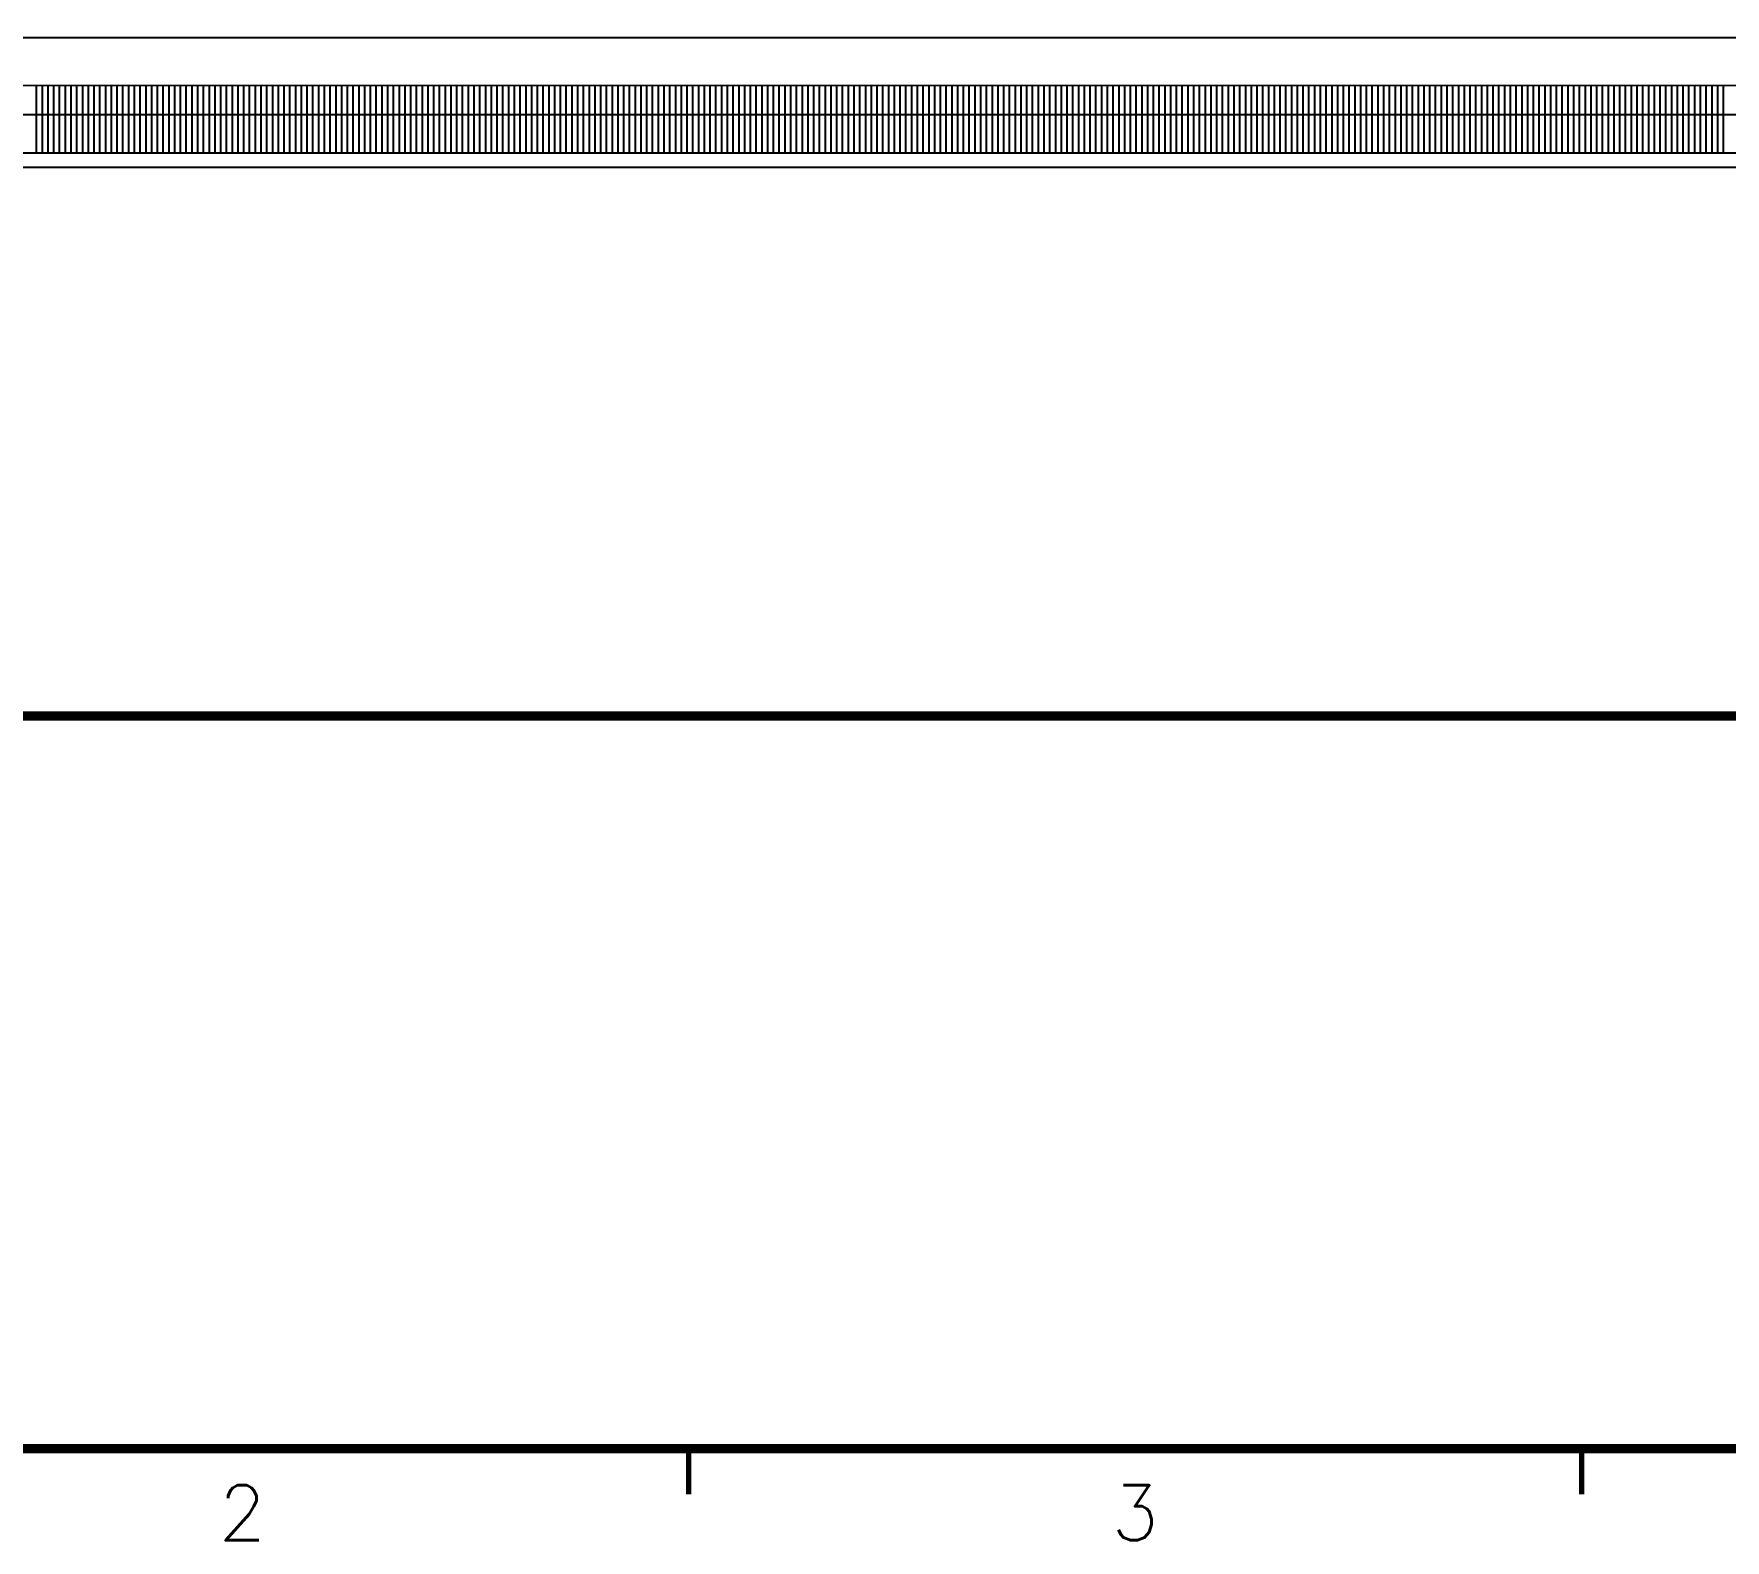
# Model space of a CAD drawing. Extents: x 295 to 953, y 10 to 290.
# Drawn here: x 553.7 to 646.1, y 10 to 92.3 of the extents above; entities that cross this region are included whole.
import ezdxf
from ezdxf.enums import TextEntityAlignment as Align

# ---------------------------------------------------------------- set-up
doc = ezdxf.new("R2010")
doc.units = 0
doc.header["$LTSCALE"] = 5
doc.header["$MEASUREMENT"] = 0
doc.layers.get('0').update_dxf_attribs({"linetype": 'CONTINUOUS', "lineweight": 25})
doc.layers.add('6', color=6, linetype='CONTINUOUS', lineweight=13)
for name, color, linetype in [('DV-INT-A3_TOP', 10, 'CONTINUOUS'), ('문자', 4, 'CONTINUOUS'), ('테두리', 3, 'CONTINUOUS')]:
    doc.layers.add(name, color=color, linetype=linetype)
doc.styles.get("Standard").update_dxf_attribs({"font": 'simplex.shx'})
doc.styles.add('굴림체', font='')
doc.styles.get('굴림체').set_extended_font_data('GulimChe')

# ---------------------------------------------------------------- blocks, each defined once
blk = doc.blocks.new('C')
at = {"layer": '테두리'}
for points, const_width in [([(15, 285), (15, 15), (405, 15), (405, 285), (15, 285)], 0.5), ([(15, 55), (405, 55)], 0.5), ([(112.5, 12.5), (112.5, 15)], 0.3), ([(161.25, 12.5), (161.25, 15)], 0.3)]:
    blk.add_lwpolyline(points, dxfattribs=dict(at, const_width=const_width))
at = {"layer": '문자'}
for s, p in [('2', (88.125, 11.5)), ('3', (136.875, 11.5))]:
    blk.add_text(s, height=3, dxfattribs=at).set_placement(p, align=Align.MIDDLE)

msp = doc.modelspace()

# ---------------------------------------------------------------- linework, layer by layer
at = {"layer": 'DV-INT-A3_TOP', "color": 7}
for p, q in [((552.094, 92.045), (668.185, 92.045)), ((668.499, 89.426), (522.032, 89.422)), ((553.879, 85.754), (553.879, 89.422)), ((554.194, 85.754), (554.194, 89.422)), ((554.508, 85.754), (554.508, 89.422)), ((554.822, 85.754), (554.822, 89.422)), ((555.137, 85.754), (555.137, 89.422)), ((555.451, 85.754), (555.451, 89.422)), ((555.765, 85.754), (555.765, 89.422)), ((556.08, 85.754), (556.08, 89.422)), ((556.394, 85.754), (556.394, 89.422)), ((556.708, 85.754), (556.708, 89.422)), ((557.023, 85.754), (557.023, 89.422)), ((557.337, 85.754), (557.337, 89.422)), ((557.651, 85.754), (557.651, 89.422)), ((557.966, 85.754), (557.966, 89.422)), ((558.28, 85.754), (558.28, 89.422)), ((558.594, 85.754), (558.594, 89.422)), ((558.909, 85.754), (558.909, 89.422)), ((559.223, 85.754), (559.223, 89.422)), ((559.537, 85.754), (559.537, 89.422)), ((559.852, 85.754), (559.852, 89.422)), ((560.166, 85.754), (560.166, 89.422)), ((560.48, 85.754), (560.48, 89.422)), ((560.795, 85.754), (560.795, 89.422)), ((561.109, 85.754), (561.109, 89.422)), ((561.423, 85.754), (561.423, 89.422)), ((561.738, 85.754), (561.738, 89.422)), ((562.052, 85.754), (562.052, 89.422)), ((562.366, 85.754), (562.366, 89.422)), ((562.681, 85.754), (562.681, 89.422)), ((562.995, 85.754), (562.995, 89.422)), ((563.309, 85.754), (563.309, 89.422)), ((563.623, 85.754), (563.623, 89.422)), ((563.938, 85.754), (563.938, 89.422)), ((564.252, 85.754), (564.252, 89.422)), ((564.566, 85.754), (564.566, 89.422)), ((564.881, 85.754), (564.881, 89.422)), ((565.195, 85.754), (565.195, 89.422)), ((565.509, 85.754), (565.509, 89.422)), ((565.824, 85.754), (565.824, 89.422)), ((566.138, 85.754), (566.138, 89.422)), ((566.452, 85.754), (566.452, 89.422)), ((566.767, 85.754), (566.767, 89.422)), ((567.081, 85.754), (567.081, 89.422)), ((567.395, 85.754), (567.395, 89.422)), ((567.71, 85.754), (567.71, 89.422)), ((568.024, 85.754), (568.024, 89.422)), ((568.338, 85.754), (568.338, 89.422)), ((568.653, 85.754), (568.653, 89.422)), ((568.967, 85.754), (568.967, 89.422)), ((569.281, 85.754), (569.281, 89.422)), ((569.596, 85.754), (569.596, 89.422)), ((569.91, 85.754), (569.91, 89.422)), ((570.224, 85.754), (570.224, 89.422)), ((570.539, 85.754), (570.539, 89.422)), ((570.853, 85.754), (570.853, 89.422)), ((571.167, 85.754), (571.167, 89.422)), ((571.482, 85.754), (571.482, 89.422)), ((571.796, 85.754), (571.796, 89.422)), ((572.11, 85.754), (572.11, 89.422)), ((572.425, 85.754), (572.425, 89.422)), ((572.739, 85.754), (572.739, 89.422)), ((573.053, 85.754), (573.053, 89.422)), ((573.368, 85.754), (573.368, 89.422)), ((573.682, 85.754), (573.682, 89.422)), ((573.996, 85.754), (573.996, 89.422)), ((574.311, 85.754), (574.311, 89.422)), ((574.625, 85.754), (574.625, 89.422)), ((574.939, 85.754), (574.939, 89.422)), ((575.254, 85.754), (575.254, 89.422)), ((575.568, 85.754), (575.568, 89.422)), ((575.882, 85.754), (575.882, 89.422)), ((576.196, 85.754), (576.196, 89.422)), ((576.511, 85.754), (576.511, 89.422)), ((576.825, 85.754), (576.825, 89.422)), ((577.139, 85.754), (577.139, 89.422)), ((577.454, 85.754), (577.454, 89.422)), ((577.768, 85.754), (577.768, 89.422)), ((578.082, 85.754), (578.082, 89.422)), ((578.397, 85.754), (578.397, 89.422)), ((578.711, 85.754), (578.711, 89.422)), ((579.025, 85.754), (579.025, 89.422)), ((579.34, 85.754), (579.34, 89.422)), ((579.654, 85.754), (579.654, 89.422)), ((579.968, 85.754), (579.968, 89.422)), ((580.283, 85.754), (580.283, 89.422)), ((580.597, 85.754), (580.597, 89.422)), ((580.911, 85.754), (580.911, 89.422)), ((581.226, 85.754), (581.226, 89.422)), ((581.54, 85.754), (581.54, 89.422)), ((581.854, 85.754), (581.854, 89.422)), ((582.169, 85.754), (582.169, 89.422)), ((582.483, 85.754), (582.483, 89.422)), ((582.797, 85.754), (582.797, 89.422)), ((583.112, 85.754), (583.112, 89.422)), ((583.426, 85.754), (583.426, 89.422)), ((583.74, 85.754), (583.74, 89.422)), ((584.055, 85.754), (584.055, 89.422)), ((584.369, 85.754), (584.369, 89.422)), ((584.683, 85.754), (584.683, 89.422)), ((584.998, 85.754), (584.998, 89.422)), ((585.312, 85.754), (585.312, 89.422)), ((585.626, 85.754), (585.626, 89.422)), ((585.941, 85.754), (585.941, 89.422)), ((586.255, 85.754), (586.255, 89.422)), ((586.569, 85.754), (586.569, 89.422)), ((586.884, 85.754), (586.884, 89.422)), ((587.198, 85.754), (587.198, 89.422)), ((587.512, 85.754), (587.512, 89.422)), ((587.827, 85.754), (587.827, 89.422)), ((588.141, 85.754), (588.141, 89.422)), ((588.455, 85.754), (588.455, 89.422)), ((588.769, 85.754), (588.769, 89.422)), ((589.084, 85.754), (589.084, 89.422)), ((589.398, 85.754), (589.398, 89.422)), ((589.712, 85.754), (589.712, 89.422)), ((590.027, 85.754), (590.027, 89.422)), ((590.341, 85.754), (590.341, 89.422)), ((590.655, 85.754), (590.655, 89.422)), ((590.97, 85.754), (590.97, 89.422)), ((591.284, 85.754), (591.284, 89.422)), ((591.598, 85.754), (591.598, 89.422)), ((591.913, 85.754), (591.913, 89.422)), ((592.227, 85.754), (592.227, 89.422)), ((592.541, 85.754), (592.541, 89.422)), ((592.856, 85.754), (592.856, 89.422)), ((593.17, 85.754), (593.17, 89.422)), ((593.484, 85.754), (593.484, 89.422)), ((593.799, 85.754), (593.799, 89.422)), ((594.113, 85.754), (594.113, 89.422)), ((594.427, 85.754), (594.427, 89.422)), ((594.742, 85.754), (594.742, 89.422)), ((595.056, 85.754), (595.056, 89.422)), ((595.37, 85.754), (595.37, 89.422)), ((595.685, 85.754), (595.685, 89.422)), ((595.999, 85.754), (595.999, 89.422)), ((596.313, 85.754), (596.313, 89.422)), ((596.628, 85.754), (596.628, 89.422)), ((596.942, 85.754), (596.942, 89.422)), ((597.256, 85.754), (597.256, 89.422)), ((597.571, 85.754), (597.571, 89.422)), ((597.885, 85.754), (597.885, 89.422)), ((598.199, 85.754), (598.199, 89.422)), ((598.514, 85.754), (598.514, 89.422)), ((598.828, 85.754), (598.828, 89.422)), ((599.142, 85.754), (599.142, 89.422)), ((599.457, 85.754), (599.457, 89.422)), ((599.771, 85.754), (599.771, 89.422)), ((600.085, 85.754), (600.085, 89.422)), ((600.4, 85.754), (600.4, 89.422)), ((600.714, 85.754), (600.714, 89.422)), ((601.028, 85.754), (601.028, 89.422)), ((601.342, 85.754), (601.342, 89.422)), ((601.657, 85.754), (601.657, 89.422)), ((601.971, 85.754), (601.971, 89.422)), ((602.285, 85.754), (602.285, 89.422)), ((602.6, 85.754), (602.6, 89.422)), ((602.914, 85.754), (602.914, 89.422)), ((603.228, 85.754), (603.228, 89.422)), ((603.543, 85.754), (603.543, 89.422)), ((603.857, 85.754), (603.857, 89.422)), ((604.171, 85.754), (604.171, 89.422)), ((604.486, 85.754), (604.486, 89.422)), ((604.8, 85.754), (604.8, 89.422)), ((605.114, 85.754), (605.114, 89.422)), ((605.429, 85.754), (605.429, 89.422)), ((605.743, 85.754), (605.743, 89.422)), ((606.057, 85.754), (606.057, 89.422)), ((606.372, 85.754), (606.372, 89.422)), ((606.686, 85.754), (606.686, 89.422)), ((607, 85.754), (607, 89.422)), ((607.315, 85.754), (607.315, 89.422)), ((607.629, 85.754), (607.629, 89.422)), ((607.943, 85.754), (607.943, 89.422)), ((608.258, 85.754), (608.258, 89.422)), ((608.572, 85.754), (608.572, 89.422)), ((608.886, 85.754), (608.886, 89.422)), ((609.201, 85.754), (609.201, 89.422)), ((609.515, 85.754), (609.515, 89.422)), ((609.829, 85.754), (609.829, 89.422)), ((610.144, 85.754), (610.144, 89.422)), ((610.458, 85.754), (610.458, 89.422)), ((610.772, 85.754), (610.772, 89.422)), ((611.087, 85.754), (611.087, 89.422)), ((611.401, 85.754), (611.401, 89.422)), ((611.715, 85.754), (611.715, 89.422)), ((612.03, 85.754), (612.03, 89.422)), ((612.344, 85.754), (612.344, 89.422)), ((612.658, 85.754), (612.658, 89.422)), ((612.973, 85.754), (612.973, 89.422)), ((613.287, 85.754), (613.287, 89.422)), ((613.601, 85.754), (613.601, 89.422)), ((613.915, 85.754), (613.915, 89.422)), ((614.23, 85.754), (614.23, 89.422)), ((614.544, 85.754), (614.544, 89.422)), ((614.858, 85.754), (614.858, 89.422)), ((615.173, 85.754), (615.173, 89.422)), ((615.487, 85.754), (615.487, 89.422)), ((615.801, 85.754), (615.801, 89.422)), ((616.116, 85.754), (616.116, 89.422)), ((616.43, 85.754), (616.43, 89.422)), ((616.744, 85.754), (616.744, 89.422)), ((617.059, 85.754), (617.059, 89.422)), ((617.373, 85.754), (617.373, 89.422)), ((617.687, 85.754), (617.687, 89.422)), ((618.002, 85.754), (618.002, 89.422)), ((618.316, 85.754), (618.316, 89.422)), ((618.63, 85.754), (618.63, 89.422)), ((618.945, 85.754), (618.945, 89.422)), ((619.259, 85.754), (619.259, 89.422)), ((619.573, 85.754), (619.573, 89.422)), ((619.888, 85.754), (619.888, 89.422)), ((620.202, 85.754), (620.202, 89.422)), ((620.516, 85.754), (620.516, 89.422)), ((620.831, 85.754), (620.831, 89.422)), ((621.145, 85.754), (621.145, 89.422)), ((621.459, 85.754), (621.459, 89.422)), ((621.774, 85.754), (621.774, 89.422)), ((622.088, 85.754), (622.088, 89.422)), ((622.402, 85.754), (622.402, 89.422)), ((622.717, 85.754), (622.717, 89.422)), ((623.031, 85.754), (623.031, 89.422)), ((623.345, 85.754), (623.345, 89.422)), ((623.66, 85.754), (623.66, 89.422)), ((623.974, 85.754), (623.974, 89.422)), ((624.288, 85.754), (624.288, 89.422)), ((624.603, 85.754), (624.603, 89.422)), ((624.917, 85.754), (624.917, 89.422)), ((625.231, 85.754), (625.231, 89.422)), ((625.546, 85.754), (625.546, 89.422)), ((625.86, 85.754), (625.86, 89.422)), ((626.174, 85.754), (626.174, 89.422)), ((626.488, 85.754), (626.488, 89.422)), ((626.803, 85.754), (626.803, 89.422)), ((627.117, 85.754), (627.117, 89.422)), ((627.431, 85.754), (627.431, 89.422)), ((627.746, 85.754), (627.746, 89.422)), ((628.06, 85.754), (628.06, 89.422)), ((628.374, 85.754), (628.374, 89.422)), ((628.689, 85.754), (628.689, 89.422)), ((629.003, 85.754), (629.003, 89.422)), ((629.317, 85.754), (629.317, 89.422)), ((629.632, 85.754), (629.632, 89.422)), ((629.946, 85.754), (629.946, 89.422)), ((630.26, 85.754), (630.26, 89.422)), ((630.575, 85.754), (630.575, 89.422)), ((630.889, 85.754), (630.889, 89.422)), ((631.203, 85.754), (631.203, 89.422)), ((631.518, 85.754), (631.518, 89.422)), ((631.832, 85.754), (631.832, 89.422)), ((632.146, 85.754), (632.146, 89.422)), ((632.461, 85.754), (632.461, 89.422)), ((632.775, 85.754), (632.775, 89.422)), ((633.089, 85.754), (633.089, 89.422)), ((633.404, 85.754), (633.404, 89.422)), ((633.718, 85.754), (633.718, 89.422)), ((634.032, 85.754), (634.032, 89.422)), ((634.347, 85.754), (634.347, 89.422)), ((634.661, 85.754), (634.661, 89.422)), ((634.975, 85.754), (634.975, 89.422)), ((635.29, 85.754), (635.29, 89.422)), ((635.604, 85.754), (635.604, 89.422)), ((635.918, 85.754), (635.918, 89.422)), ((636.233, 85.754), (636.233, 89.422)), ((636.547, 85.754), (636.547, 89.422)), ((636.861, 85.754), (636.861, 89.422)), ((637.176, 85.754), (637.176, 89.422)), ((637.49, 85.754), (637.49, 89.422)), ((637.804, 85.754), (637.804, 89.422)), ((638.119, 85.754), (638.119, 89.422)), ((638.433, 85.754), (638.433, 89.422)), ((638.747, 85.754), (638.747, 89.422)), ((639.061, 85.754), (639.061, 89.422)), ((639.376, 85.754), (639.376, 89.422)), ((639.69, 85.754), (639.69, 89.422)), ((640.004, 85.754), (640.004, 89.422)), ((640.319, 85.754), (640.319, 89.422)), ((640.633, 85.754), (640.633, 89.422)), ((640.947, 85.754), (640.947, 89.422)), ((641.262, 85.754), (641.262, 89.422)), ((641.576, 85.754), (641.576, 89.422)), ((641.89, 85.754), (641.89, 89.422)), ((642.205, 85.754), (642.205, 89.422)), ((642.519, 85.754), (642.519, 89.422)), ((642.833, 85.754), (642.833, 89.422)), ((643.148, 85.754), (643.148, 89.422)), ((643.462, 85.754), (643.462, 89.422)), ((643.776, 85.754), (643.776, 89.422)), ((644.091, 85.754), (644.091, 89.422)), ((644.405, 85.754), (644.405, 89.422)), ((644.719, 85.754), (644.719, 89.422)), ((645.034, 85.754), (645.034, 89.422)), ((645.348, 85.754), (645.348, 89.422)), ((645.662, 85.754), (645.662, 89.422)), ((645.977, 85.754), (645.977, 89.422)), ((517.099, 87.854), (857.618, 87.854)), ((509.983, 85.754), (850.808, 85.759)), ((510.41, 84.979), (863.51, 84.983))]:
    msp.add_line(p, q, dxfattribs=at)

# ---------------------------------------------------------------- block references
msp.add_blockref('C', (476.978, 0))

# ---------------------------------------------------------------- texts
at = {"layer": '6', "color": 4, "insert": (573.671, 73.538), "char_height": 3, "width": 36.96202, "attachment_point": 4, "style": '굴림체'}
msp.add_mtext('{\\f굴림|b0|i0|c129;\\C7;', dxfattribs=at)

doc.saveas('drawing.dxf')
